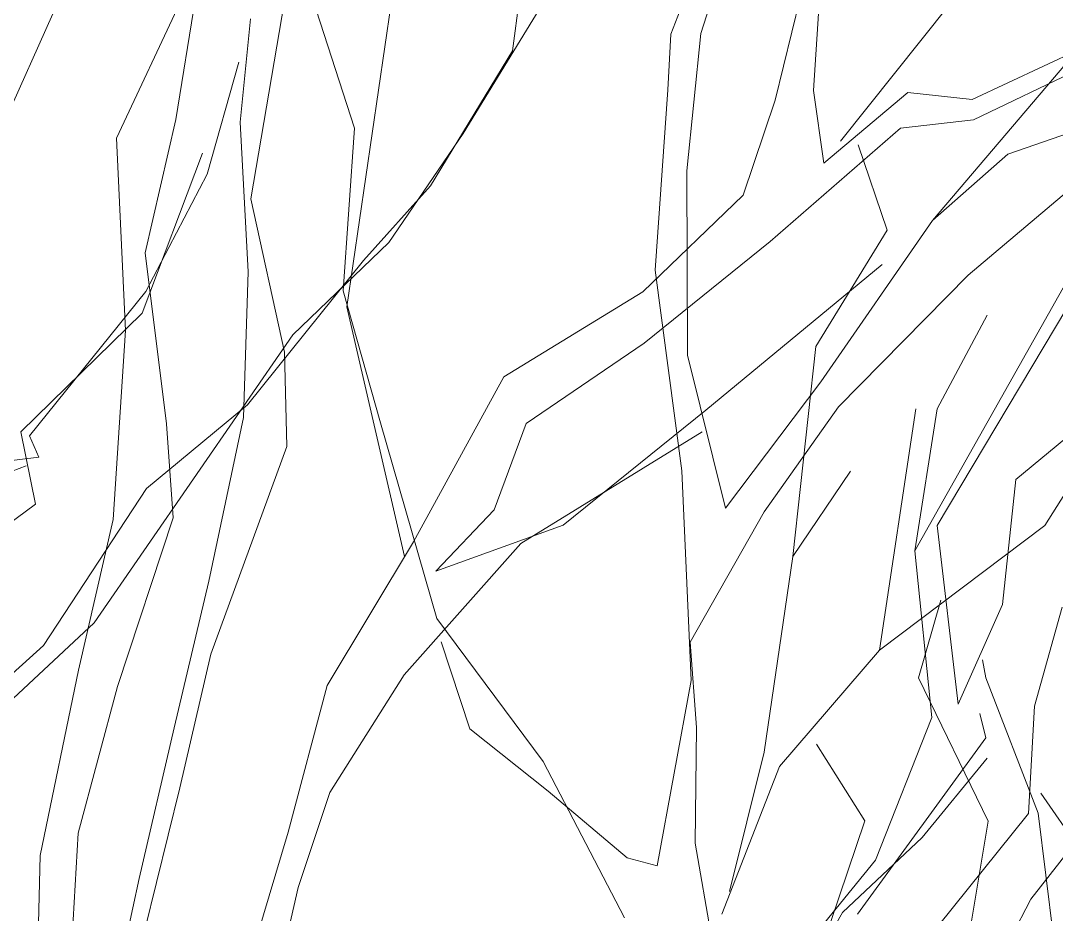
# Model space of a CAD drawing. Header units: millimetres. Extents: x -13512 to 8923, y -6533 to 5096.
# Drawn here: x -696.2 to -522.6, y -5578.5 to -5428.7 of the extents above; entities that cross this region are included whole.
import ezdxf

# ---------------------------------------------------------------- set-up
doc = ezdxf.new("R2010")
doc.units = ezdxf.units.MM
for name, color, linetype, lineweight in [('A-ELEWACJA CIENKA', 11, 'Continuous', 13), ('B-materiały', 9, 'Continuous', 0), ('Layer1', 7, 'Continuous', 0)]:
    doc.layers.add(name, color=color, linetype=linetype, lineweight=lineweight)

# ---------------------------------------------------------------- blocks, each defined once
blk = doc.blocks.new('A$C2EBD462E')
at = {"layer": 'B-materiały'}
for p, q in [((-136.51, 909.16), (-140.27, 896.15)), ((-128.99, 896.15), (-129.54, 899.18)), ((-140.27, 896.15), (-128.55, 872.17)), ((-120.2, 873.5), (-128.99, 896.15)), ((-128.99, 886.11), (-129.99, 890.18)), ((-150.5, 856.54), (-128.99, 886.11)), ((-149.22, 872.21), (-157.32, 885.03)), ((-112.19, 865.88), (-119.73, 876.86)), ((-117.41, 851.22), (-120.2, 873.5)), ((-154.94, 855.31), (-149.22, 872.21)), ((-128.55, 872.17), (-132.44, 849.17))]:
    blk.add_line(p, q, dxfattribs=at)

msp = doc.modelspace()

# ---------------------------------------------------------------- linework, layer by layer
at = {"layer": 'Layer1'}
for p, q in [((-587.22, -5430.98), (-577.1, -5404.88)), ((-587.22, -5430.98), (-577.1, -5404.88)), ((-587.22, -5430.98), (-577.1, -5404.88)), ((-587.22, -5430.98), (-577.1, -5404.88)), ((-587.22, -5430.98), (-577.1, -5404.88)), ((-587.22, -5430.98), (-577.1, -5404.88)), ((-587.22, -5430.98), (-577.1, -5404.88)), ((-587.22, -5430.98), (-577.1, -5404.88)), ((-573.83, -5404.92), (-582.19, -5430.86)), ((-573.83, -5404.92), (-582.19, -5430.86)), ((-573.83, -5404.92), (-582.19, -5430.86)), ((-573.83, -5404.92), (-582.19, -5430.86)), ((-573.83, -5404.92), (-582.19, -5430.86)), ((-573.83, -5404.92), (-582.19, -5430.86)), ((-573.83, -5404.92), (-582.19, -5430.86)), ((-573.83, -5404.92), (-582.19, -5430.86)), ((-543.36, -5462.19), (-499.07, -5410.14)), ((-543.36, -5462.19), (-499.07, -5410.14)), ((-543.36, -5462.19), (-499.07, -5410.14)), ((-543.36, -5462.19), (-499.07, -5410.14)), ((-543.36, -5462.19), (-499.07, -5410.14)), ((-543.36, -5462.19), (-499.07, -5410.14)), ((-543.36, -5462.19), (-499.07, -5410.14)), ((-543.36, -5462.19), (-499.07, -5410.14)), ((-569.71, -5442.03), (-563.2, -5415.31)), ((-569.71, -5442.03), (-563.2, -5415.31)), ((-569.71, -5442.03), (-563.2, -5415.31)), ((-569.71, -5442.03), (-563.2, -5415.31)), ((-569.71, -5442.03), (-563.2, -5415.31)), ((-569.71, -5442.03), (-563.2, -5415.31)), ((-569.71, -5442.03), (-563.2, -5415.31)), ((-569.71, -5442.03), (-563.2, -5415.31)), ((-640.21, -5446.73), (-649.88, -5416.76)), ((-640.21, -5446.73), (-649.88, -5416.76)), ((-640.21, -5446.73), (-649.88, -5416.76)), ((-640.21, -5446.73), (-649.88, -5416.76)), ((-640.21, -5446.73), (-649.88, -5416.76)), ((-640.21, -5446.73), (-649.88, -5416.76)), ((-640.21, -5446.73), (-649.88, -5416.76)), ((-640.21, -5446.73), (-649.88, -5416.76)), ((-613.71, -5433.8), (-611.9, -5420.11)), ((-613.71, -5433.8), (-611.9, -5420.11)), ((-613.71, -5433.8), (-611.9, -5420.11)), ((-613.71, -5433.8), (-611.9, -5420.11)), ((-613.71, -5433.8), (-611.9, -5420.11)), ((-613.71, -5433.8), (-611.9, -5420.11)), ((-613.71, -5433.8), (-611.9, -5420.11)), ((-613.71, -5433.8), (-611.9, -5420.11)), ((-687.97, -5421.3), (-702.93, -5454.7)), ((-687.97, -5421.3), (-702.93, -5454.7)), ((-687.97, -5421.3), (-702.93, -5454.7)), ((-687.97, -5421.3), (-702.93, -5454.7)), ((-687.97, -5421.3), (-702.93, -5454.7)), ((-687.97, -5421.3), (-702.93, -5454.7)), ((-687.97, -5421.3), (-702.93, -5454.7)), ((-687.97, -5421.3), (-702.93, -5454.7)), ((-680.11, -5448.39), (-667.16, -5420.78)), ((-680.11, -5448.39), (-667.16, -5420.78)), ((-680.11, -5448.39), (-667.16, -5420.78)), ((-680.11, -5448.39), (-667.16, -5420.78)), ((-680.11, -5448.39), (-667.16, -5420.78)), ((-680.11, -5448.39), (-667.16, -5420.78)), ((-680.11, -5448.39), (-667.16, -5420.78)), ((-680.11, -5448.39), (-667.16, -5420.78)), ((-666.41, -5422.2), (-670.14, -5445.27)), ((-666.41, -5422.2), (-670.14, -5445.27)), ((-666.41, -5422.2), (-670.14, -5445.27)), ((-666.41, -5422.2), (-670.14, -5445.27)), ((-666.41, -5422.2), (-670.14, -5445.27)), ((-666.41, -5422.2), (-670.14, -5445.27)), ((-666.41, -5422.2), (-670.14, -5445.27)), ((-666.41, -5422.2), (-670.14, -5445.27)), ((-490.69, -5423.39), (-536.45, -5445.34)), ((-490.69, -5423.39), (-536.45, -5445.34)), ((-490.69, -5423.39), (-536.45, -5445.34)), ((-490.69, -5423.39), (-536.45, -5445.34)), ((-490.69, -5423.39), (-536.45, -5445.34)), ((-490.69, -5423.39), (-536.45, -5445.34)), ((-490.69, -5423.39), (-536.45, -5445.34)), ((-490.69, -5423.39), (-536.45, -5445.34)), ((-608.18, -5425.05), (-621.98, -5447.65)), ((-608.18, -5425.05), (-621.98, -5447.65)), ((-608.18, -5425.05), (-621.98, -5447.65)), ((-608.18, -5425.05), (-621.98, -5447.65)), ((-608.18, -5425.05), (-621.98, -5447.65)), ((-608.18, -5425.05), (-621.98, -5447.65)), ((-608.18, -5425.05), (-621.98, -5447.65)), ((-608.18, -5425.05), (-621.98, -5447.65)), ((-562.25, -5424.61), (-563.29, -5440.44)), ((-562.25, -5424.61), (-563.29, -5440.44)), ((-562.25, -5424.61), (-563.29, -5440.44)), ((-562.25, -5424.61), (-563.29, -5440.44)), ((-562.25, -5424.61), (-563.29, -5440.44)), ((-562.25, -5424.61), (-563.29, -5440.44)), ((-562.25, -5424.61), (-563.29, -5440.44)), ((-562.25, -5424.61), (-563.29, -5440.44)), ((-651.97, -5425.43), (-657.6, -5458.59)), ((-651.97, -5425.43), (-657.6, -5458.59)), ((-651.97, -5425.43), (-657.6, -5458.59)), ((-651.97, -5425.43), (-657.6, -5458.59)), ((-651.97, -5425.43), (-657.6, -5458.59)), ((-651.97, -5425.43), (-657.6, -5458.59)), ((-651.97, -5425.43), (-657.6, -5458.59)), ((-651.97, -5425.43), (-657.6, -5458.59)), ((-641.5, -5476.7), (-634.09, -5425.83)), ((-641.5, -5476.7), (-634.09, -5425.83)), ((-641.5, -5476.7), (-634.09, -5425.83)), ((-641.5, -5476.7), (-634.09, -5425.83)), ((-641.5, -5476.7), (-634.09, -5425.83)), ((-641.5, -5476.7), (-634.09, -5425.83)), ((-641.5, -5476.7), (-634.09, -5425.83)), ((-641.5, -5476.7), (-634.09, -5425.83)), ((-558.77, -5448.94), (-540.67, -5426.23)), ((-558.77, -5448.94), (-540.67, -5426.23)), ((-558.77, -5448.94), (-540.67, -5426.23)), ((-558.77, -5448.94), (-540.67, -5426.23)), ((-558.77, -5448.94), (-540.67, -5426.23)), ((-558.77, -5448.94), (-540.67, -5426.23)), ((-558.77, -5448.94), (-540.67, -5426.23)), ((-558.77, -5448.94), (-540.67, -5426.23)), ((-659.36, -5445.71), (-657.64, -5428.44)), ((-659.36, -5445.71), (-657.64, -5428.44)), ((-659.36, -5445.71), (-657.64, -5428.44)), ((-659.36, -5445.71), (-657.64, -5428.44)), ((-659.36, -5445.71), (-657.64, -5428.44)), ((-659.36, -5445.71), (-657.64, -5428.44)), ((-659.36, -5445.71), (-657.64, -5428.44)), ((-659.36, -5445.71), (-657.64, -5428.44)), ((-536.69, -5441.92), (-509.01, -5429.02)), ((-536.69, -5441.92), (-509.01, -5429.02)), ((-536.69, -5441.92), (-509.01, -5429.02)), ((-536.69, -5441.92), (-509.01, -5429.02)), ((-536.69, -5441.92), (-509.01, -5429.02)), ((-536.69, -5441.92), (-509.01, -5429.02)), ((-536.69, -5441.92), (-509.01, -5429.02)), ((-536.69, -5441.92), (-509.01, -5429.02)), ((-587.7, -5440.33), (-587.22, -5430.98)), ((-587.7, -5440.33), (-587.22, -5430.98)), ((-587.7, -5440.33), (-587.22, -5430.98)), ((-587.7, -5440.33), (-587.22, -5430.98)), ((-587.7, -5440.33), (-587.22, -5430.98)), ((-587.7, -5440.33), (-587.22, -5430.98)), ((-587.7, -5440.33), (-587.22, -5430.98)), ((-587.7, -5440.33), (-587.22, -5430.98)), ((-582.19, -5430.86), (-584.49, -5453.89)), ((-582.19, -5430.86), (-584.49, -5453.89)), ((-582.19, -5430.86), (-584.49, -5453.89)), ((-582.19, -5430.86), (-584.49, -5453.89)), ((-582.19, -5430.86), (-584.49, -5453.89)), ((-582.19, -5430.86), (-584.49, -5453.89)), ((-582.19, -5430.86), (-584.49, -5453.89)), ((-582.19, -5430.86), (-584.49, -5453.89)), ((-627.5, -5456.4), (-613.71, -5433.8)), ((-627.5, -5456.4), (-613.71, -5433.8)), ((-627.5, -5456.4), (-613.71, -5433.8)), ((-627.5, -5456.4), (-613.71, -5433.8)), ((-627.5, -5456.4), (-613.71, -5433.8)), ((-627.5, -5456.4), (-613.71, -5433.8)), ((-627.5, -5456.4), (-613.71, -5433.8)), ((-627.5, -5456.4), (-613.71, -5433.8)), ((-664.88, -5454.47), (-659.61, -5435.67)), ((-664.88, -5454.47), (-659.61, -5435.67)), ((-664.88, -5454.47), (-659.61, -5435.67)), ((-664.88, -5454.47), (-659.61, -5435.67)), ((-664.88, -5454.47), (-659.61, -5435.67)), ((-664.88, -5454.47), (-659.61, -5435.67)), ((-664.88, -5454.47), (-659.61, -5435.67)), ((-664.88, -5454.47), (-659.61, -5435.67)), ((-589.81, -5470.53), (-587.7, -5440.33)), ((-589.81, -5470.53), (-587.7, -5440.33)), ((-589.81, -5470.53), (-587.7, -5440.33)), ((-589.81, -5470.53), (-587.7, -5440.33)), ((-589.81, -5470.53), (-587.7, -5440.33)), ((-589.81, -5470.53), (-587.7, -5440.33)), ((-589.81, -5470.53), (-587.7, -5440.33)), ((-589.81, -5470.53), (-587.7, -5440.33)), ((-563.29, -5440.44), (-561.55, -5452.6)), ((-563.29, -5440.44), (-561.55, -5452.6)), ((-563.29, -5440.44), (-561.55, -5452.6)), ((-563.29, -5440.44), (-561.55, -5452.6)), ((-563.29, -5440.44), (-561.55, -5452.6)), ((-563.29, -5440.44), (-561.55, -5452.6)), ((-563.29, -5440.44), (-561.55, -5452.6)), ((-563.29, -5440.44), (-561.55, -5452.6)), ((-561.55, -5452.6), (-547.48, -5440.76)), ((-561.55, -5452.6), (-547.48, -5440.76)), ((-561.55, -5452.6), (-547.48, -5440.76)), ((-561.55, -5452.6), (-547.48, -5440.76)), ((-561.55, -5452.6), (-547.48, -5440.76)), ((-561.55, -5452.6), (-547.48, -5440.76)), ((-561.55, -5452.6), (-547.48, -5440.76)), ((-561.55, -5452.6), (-547.48, -5440.76)), ((-547.48, -5440.76), (-536.69, -5441.92)), ((-547.48, -5440.76), (-536.69, -5441.92)), ((-547.48, -5440.76), (-536.69, -5441.92)), ((-547.48, -5440.76), (-536.69, -5441.92)), ((-547.48, -5440.76), (-536.69, -5441.92)), ((-547.48, -5440.76), (-536.69, -5441.92)), ((-547.48, -5440.76), (-536.69, -5441.92)), ((-547.48, -5440.76), (-536.69, -5441.92)), ((-575.05, -5457.96), (-569.71, -5442.03)), ((-575.05, -5457.96), (-569.71, -5442.03)), ((-575.05, -5457.96), (-569.71, -5442.03)), ((-575.05, -5457.96), (-569.71, -5442.03)), ((-575.05, -5457.96), (-569.71, -5442.03)), ((-575.05, -5457.96), (-569.71, -5442.03)), ((-575.05, -5457.96), (-569.71, -5442.03)), ((-575.05, -5457.96), (-569.71, -5442.03)), ((-542.57, -5513.29), (-500.76, -5443.18)), ((-542.57, -5513.29), (-500.76, -5443.18)), ((-542.57, -5513.29), (-500.76, -5443.18)), ((-542.57, -5513.29), (-500.76, -5443.18)), ((-542.57, -5513.29), (-500.76, -5443.18)), ((-542.57, -5513.29), (-500.76, -5443.18)), ((-542.57, -5513.29), (-500.76, -5443.18)), ((-542.57, -5513.29), (-500.76, -5443.18)), ((-530.71, -5451.11), (-510.78, -5444.15)), ((-530.71, -5451.11), (-510.78, -5444.15)), ((-530.71, -5451.11), (-510.78, -5444.15)), ((-530.71, -5451.11), (-510.78, -5444.15)), ((-530.71, -5451.11), (-510.78, -5444.15)), ((-530.71, -5451.11), (-510.78, -5444.15)), ((-530.71, -5451.11), (-510.78, -5444.15)), ((-530.71, -5451.11), (-510.78, -5444.15)), ((-670.14, -5445.27), (-675.32, -5467.65)), ((-670.14, -5445.27), (-675.32, -5467.65)), ((-670.14, -5445.27), (-675.32, -5467.65)), ((-670.14, -5445.27), (-675.32, -5467.65)), ((-670.14, -5445.27), (-675.32, -5467.65)), ((-670.14, -5445.27), (-675.32, -5467.65)), ((-670.14, -5445.27), (-675.32, -5467.65)), ((-670.14, -5445.27), (-675.32, -5467.65)), ((-658.01, -5470.81), (-659.36, -5445.71)), ((-658.01, -5470.81), (-659.36, -5445.71)), ((-658.01, -5470.81), (-659.36, -5445.71)), ((-658.01, -5470.81), (-659.36, -5445.71)), ((-658.01, -5470.81), (-659.36, -5445.71)), ((-658.01, -5470.81), (-659.36, -5445.71)), ((-658.01, -5470.81), (-659.36, -5445.71)), ((-658.01, -5470.81), (-659.36, -5445.71)), ((-536.45, -5445.34), (-548.69, -5446.73)), ((-536.45, -5445.34), (-548.69, -5446.73)), ((-536.45, -5445.34), (-548.69, -5446.73)), ((-536.45, -5445.34), (-548.69, -5446.73)), ((-536.45, -5445.34), (-548.69, -5446.73)), ((-536.45, -5445.34), (-548.69, -5446.73)), ((-536.45, -5445.34), (-548.69, -5446.73)), ((-536.45, -5445.34), (-548.69, -5446.73)), ((-642.14, -5474), (-640.21, -5446.73)), ((-642.14, -5474), (-640.21, -5446.73)), ((-642.14, -5474), (-640.21, -5446.73)), ((-642.14, -5474), (-640.21, -5446.73)), ((-642.14, -5474), (-640.21, -5446.73)), ((-642.14, -5474), (-640.21, -5446.73)), ((-642.14, -5474), (-640.21, -5446.73)), ((-642.14, -5474), (-640.21, -5446.73)), ((-621.98, -5447.65), (-634.44, -5465.91)), ((-621.98, -5447.65), (-634.44, -5465.91)), ((-621.98, -5447.65), (-634.44, -5465.91)), ((-621.98, -5447.65), (-634.44, -5465.91)), ((-621.98, -5447.65), (-634.44, -5465.91)), ((-621.98, -5447.65), (-634.44, -5465.91)), ((-621.98, -5447.65), (-634.44, -5465.91)), ((-621.98, -5447.65), (-634.44, -5465.91)), ((-548.69, -5446.73), (-570.55, -5465.74)), ((-548.69, -5446.73), (-570.55, -5465.74)), ((-548.69, -5446.73), (-570.55, -5465.74)), ((-548.69, -5446.73), (-570.55, -5465.74)), ((-548.69, -5446.73), (-570.55, -5465.74)), ((-548.69, -5446.73), (-570.55, -5465.74)), ((-548.69, -5446.73), (-570.55, -5465.74)), ((-548.69, -5446.73), (-570.55, -5465.74)), ((-678.58, -5480.66), (-680.11, -5448.39)), ((-678.58, -5480.66), (-680.11, -5448.39)), ((-678.58, -5480.66), (-680.11, -5448.39)), ((-678.58, -5480.66), (-680.11, -5448.39)), ((-678.58, -5480.66), (-680.11, -5448.39)), ((-678.58, -5480.66), (-680.11, -5448.39)), ((-678.58, -5480.66), (-680.11, -5448.39)), ((-678.58, -5480.66), (-680.11, -5448.39)), ((-550.95, -5463.81), (-555.78, -5449.52)), ((-550.95, -5463.81), (-555.78, -5449.52)), ((-550.95, -5463.81), (-555.78, -5449.52)), ((-550.95, -5463.81), (-555.78, -5449.52)), ((-550.95, -5463.81), (-555.78, -5449.52)), ((-550.95, -5463.81), (-555.78, -5449.52)), ((-550.95, -5463.81), (-555.78, -5449.52)), ((-550.95, -5463.81), (-555.78, -5449.52)), ((-675.79, -5477.71), (-665.69, -5450.9)), ((-675.79, -5477.71), (-665.69, -5450.9)), ((-675.79, -5477.71), (-665.69, -5450.9)), ((-675.79, -5477.71), (-665.69, -5450.9)), ((-675.79, -5477.71), (-665.69, -5450.9)), ((-675.79, -5477.71), (-665.69, -5450.9)), ((-675.79, -5477.71), (-665.69, -5450.9)), ((-675.79, -5477.71), (-665.69, -5450.9)), ((-543.36, -5462.19), (-530.71, -5451.11)), ((-543.36, -5462.19), (-530.71, -5451.11)), ((-543.36, -5462.19), (-530.71, -5451.11)), ((-543.36, -5462.19), (-530.71, -5451.11)), ((-543.36, -5462.19), (-530.71, -5451.11)), ((-543.36, -5462.19), (-530.71, -5451.11)), ((-543.36, -5462.19), (-530.71, -5451.11)), ((-543.36, -5462.19), (-530.71, -5451.11)), ((-675.16, -5474.11), (-664.88, -5454.47)), ((-675.16, -5474.11), (-664.88, -5454.47)), ((-675.16, -5474.11), (-664.88, -5454.47)), ((-675.16, -5474.11), (-664.88, -5454.47)), ((-675.16, -5474.11), (-664.88, -5454.47)), ((-675.16, -5474.11), (-664.88, -5454.47)), ((-675.16, -5474.11), (-664.88, -5454.47)), ((-675.16, -5474.11), (-664.88, -5454.47)), ((-584.49, -5453.89), (-584.43, -5484.76)), ((-584.49, -5453.89), (-584.43, -5484.76)), ((-584.49, -5453.89), (-584.43, -5484.76)), ((-584.49, -5453.89), (-584.43, -5484.76)), ((-584.49, -5453.89), (-584.43, -5484.76)), ((-584.49, -5453.89), (-584.43, -5484.76)), ((-584.49, -5453.89), (-584.43, -5484.76)), ((-584.49, -5453.89), (-584.43, -5484.76)), ((-638.68, -5468.89), (-627.5, -5456.4)), ((-638.68, -5468.89), (-627.5, -5456.4)), ((-638.68, -5468.89), (-627.5, -5456.4)), ((-638.68, -5468.89), (-627.5, -5456.4)), ((-638.68, -5468.89), (-627.5, -5456.4)), ((-638.68, -5468.89), (-627.5, -5456.4)), ((-638.68, -5468.89), (-627.5, -5456.4)), ((-638.68, -5468.89), (-627.5, -5456.4)), ((-519.81, -5456.58), (-537.38, -5471.38)), ((-519.81, -5456.58), (-537.38, -5471.38)), ((-519.81, -5456.58), (-537.38, -5471.38)), ((-519.81, -5456.58), (-537.38, -5471.38)), ((-519.81, -5456.58), (-537.38, -5471.38)), ((-519.81, -5456.58), (-537.38, -5471.38)), ((-519.81, -5456.58), (-537.38, -5471.38)), ((-519.81, -5456.58), (-537.38, -5471.38)), ((-591.88, -5474.18), (-575.05, -5457.96)), ((-591.88, -5474.18), (-575.05, -5457.96)), ((-591.88, -5474.18), (-575.05, -5457.96)), ((-591.88, -5474.18), (-575.05, -5457.96)), ((-591.88, -5474.18), (-575.05, -5457.96)), ((-591.88, -5474.18), (-575.05, -5457.96)), ((-591.88, -5474.18), (-575.05, -5457.96)), ((-591.88, -5474.18), (-575.05, -5457.96)), ((-657.6, -5458.59), (-651.93, -5484.3)), ((-657.6, -5458.59), (-651.93, -5484.3)), ((-657.6, -5458.59), (-651.93, -5484.3)), ((-657.6, -5458.59), (-651.93, -5484.3)), ((-657.6, -5458.59), (-651.93, -5484.3)), ((-657.6, -5458.59), (-651.93, -5484.3)), ((-657.6, -5458.59), (-651.93, -5484.3)), ((-657.6, -5458.59), (-651.93, -5484.3)), ((-562.06, -5489.22), (-543.36, -5462.19)), ((-562.06, -5489.22), (-543.36, -5462.19)), ((-562.06, -5489.22), (-543.36, -5462.19)), ((-562.06, -5489.22), (-543.36, -5462.19)), ((-562.06, -5489.22), (-543.36, -5462.19)), ((-562.06, -5489.22), (-543.36, -5462.19)), ((-562.06, -5489.22), (-543.36, -5462.19)), ((-562.06, -5489.22), (-543.36, -5462.19)), ((-562.87, -5483.33), (-550.95, -5463.81)), ((-562.87, -5483.33), (-550.95, -5463.81)), ((-562.87, -5483.33), (-550.95, -5463.81)), ((-562.87, -5483.33), (-550.95, -5463.81)), ((-562.87, -5483.33), (-550.95, -5463.81)), ((-562.87, -5483.33), (-550.95, -5463.81)), ((-562.87, -5483.33), (-550.95, -5463.81)), ((-562.87, -5483.33), (-550.95, -5463.81)), ((-634.44, -5465.91), (-650.57, -5481.39)), ((-634.44, -5465.91), (-650.57, -5481.39)), ((-634.44, -5465.91), (-650.57, -5481.39)), ((-634.44, -5465.91), (-650.57, -5481.39)), ((-634.44, -5465.91), (-650.57, -5481.39)), ((-634.44, -5465.91), (-650.57, -5481.39)), ((-634.44, -5465.91), (-650.57, -5481.39)), ((-634.44, -5465.91), (-650.57, -5481.39)), ((-570.55, -5465.74), (-591.66, -5482.79)), ((-570.55, -5465.74), (-591.66, -5482.79)), ((-570.55, -5465.74), (-591.66, -5482.79)), ((-570.55, -5465.74), (-591.66, -5482.79)), ((-570.55, -5465.74), (-591.66, -5482.79)), ((-570.55, -5465.74), (-591.66, -5482.79)), ((-570.55, -5465.74), (-591.66, -5482.79)), ((-570.55, -5465.74), (-591.66, -5482.79)), ((-675.32, -5467.65), (-671.73, -5496.28)), ((-675.32, -5467.65), (-671.73, -5496.28)), ((-675.32, -5467.65), (-671.73, -5496.28)), ((-675.32, -5467.65), (-671.73, -5496.28)), ((-675.32, -5467.65), (-671.73, -5496.28)), ((-675.32, -5467.65), (-671.73, -5496.28)), ((-675.32, -5467.65), (-671.73, -5496.28)), ((-675.32, -5467.65), (-671.73, -5496.28)), ((-658.17, -5493.07), (-638.68, -5468.89)), ((-658.17, -5493.07), (-638.68, -5468.89)), ((-658.17, -5493.07), (-638.68, -5468.89)), ((-658.17, -5493.07), (-638.68, -5468.89)), ((-658.17, -5493.07), (-638.68, -5468.89)), ((-658.17, -5493.07), (-638.68, -5468.89)), ((-658.17, -5493.07), (-638.68, -5468.89)), ((-658.17, -5493.07), (-638.68, -5468.89)), ((-581.33, -5494.01), (-551.79, -5469.58)), ((-581.33, -5494.01), (-551.79, -5469.58)), ((-581.33, -5494.01), (-551.79, -5469.58)), ((-581.33, -5494.01), (-551.79, -5469.58)), ((-581.33, -5494.01), (-551.79, -5469.58)), ((-581.33, -5494.01), (-551.79, -5469.58)), ((-581.33, -5494.01), (-551.79, -5469.58)), ((-581.33, -5494.01), (-551.79, -5469.58)), ((-546.28, -5517.55), (-519.69, -5470.43)), ((-546.28, -5517.55), (-519.69, -5470.43)), ((-546.28, -5517.55), (-519.69, -5470.43)), ((-546.28, -5517.55), (-519.69, -5470.43)), ((-546.28, -5517.55), (-519.69, -5470.43)), ((-546.28, -5517.55), (-519.69, -5470.43)), ((-546.28, -5517.55), (-519.69, -5470.43)), ((-546.28, -5517.55), (-519.69, -5470.43)), ((-658.84, -5495.24), (-658.01, -5470.81)), ((-658.84, -5495.24), (-658.01, -5470.81)), ((-658.84, -5495.24), (-658.01, -5470.81)), ((-658.84, -5495.24), (-658.01, -5470.81)), ((-658.84, -5495.24), (-658.01, -5470.81)), ((-658.84, -5495.24), (-658.01, -5470.81)), ((-658.84, -5495.24), (-658.01, -5470.81)), ((-658.84, -5495.24), (-658.01, -5470.81)), ((-585.38, -5504.17), (-589.81, -5470.53)), ((-585.38, -5504.17), (-589.81, -5470.53)), ((-585.38, -5504.17), (-589.81, -5470.53)), ((-585.38, -5504.17), (-589.81, -5470.53)), ((-585.38, -5504.17), (-589.81, -5470.53)), ((-585.38, -5504.17), (-589.81, -5470.53)), ((-585.38, -5504.17), (-589.81, -5470.53)), ((-585.38, -5504.17), (-589.81, -5470.53)), ((-537.38, -5471.38), (-559.09, -5493.46)), ((-537.38, -5471.38), (-559.09, -5493.46)), ((-537.38, -5471.38), (-559.09, -5493.46)), ((-537.38, -5471.38), (-559.09, -5493.46)), ((-537.38, -5471.38), (-559.09, -5493.46)), ((-537.38, -5471.38), (-559.09, -5493.46)), ((-537.38, -5471.38), (-559.09, -5493.46)), ((-537.38, -5471.38), (-559.09, -5493.46)), ((-694.66, -5498.29), (-675.16, -5474.11)), ((-694.66, -5498.29), (-675.16, -5474.11)), ((-694.66, -5498.29), (-675.16, -5474.11)), ((-694.66, -5498.29), (-675.16, -5474.11)), ((-694.66, -5498.29), (-675.16, -5474.11)), ((-694.66, -5498.29), (-675.16, -5474.11)), ((-694.66, -5498.29), (-675.16, -5474.11)), ((-694.66, -5498.29), (-675.16, -5474.11)), ((-635.84, -5496.1), (-642.14, -5474)), ((-635.84, -5496.1), (-642.14, -5474)), ((-635.84, -5496.1), (-642.14, -5474)), ((-635.84, -5496.1), (-642.14, -5474)), ((-635.84, -5496.1), (-642.14, -5474)), ((-635.84, -5496.1), (-642.14, -5474)), ((-635.84, -5496.1), (-642.14, -5474)), ((-635.84, -5496.1), (-642.14, -5474)), ((-615.21, -5488.4), (-591.88, -5474.18)), ((-615.21, -5488.4), (-591.88, -5474.18)), ((-615.21, -5488.4), (-591.88, -5474.18)), ((-615.21, -5488.4), (-591.88, -5474.18)), ((-615.21, -5488.4), (-591.88, -5474.18)), ((-615.21, -5488.4), (-591.88, -5474.18)), ((-615.21, -5488.4), (-591.88, -5474.18)), ((-615.21, -5488.4), (-591.88, -5474.18)), ((-631.84, -5518.52), (-641.5, -5476.7)), ((-631.84, -5518.52), (-641.5, -5476.7)), ((-631.84, -5518.52), (-641.5, -5476.7)), ((-631.84, -5518.52), (-641.5, -5476.7)), ((-631.84, -5518.52), (-641.5, -5476.7)), ((-631.84, -5518.52), (-641.5, -5476.7)), ((-631.84, -5518.52), (-641.5, -5476.7)), ((-631.84, -5518.52), (-641.5, -5476.7)), ((-696.11, -5497.61), (-675.79, -5477.71)), ((-696.11, -5497.61), (-675.79, -5477.71)), ((-696.11, -5497.61), (-675.79, -5477.71)), ((-696.11, -5497.61), (-675.79, -5477.71)), ((-696.11, -5497.61), (-675.79, -5477.71)), ((-696.11, -5497.61), (-675.79, -5477.71)), ((-696.11, -5497.61), (-675.79, -5477.71)), ((-696.11, -5497.61), (-675.79, -5477.71)), ((-542.57, -5493.78), (-534.19, -5478.1)), ((-542.57, -5493.78), (-534.19, -5478.1)), ((-542.57, -5493.78), (-534.19, -5478.1)), ((-542.57, -5493.78), (-534.19, -5478.1)), ((-542.57, -5493.78), (-534.19, -5478.1)), ((-542.57, -5493.78), (-534.19, -5478.1)), ((-542.57, -5493.78), (-534.19, -5478.1)), ((-542.57, -5493.78), (-534.19, -5478.1)), ((-680.66, -5512.3), (-678.58, -5480.66)), ((-680.66, -5512.3), (-678.58, -5480.66)), ((-680.66, -5512.3), (-678.58, -5480.66)), ((-680.66, -5512.3), (-678.58, -5480.66)), ((-680.66, -5512.3), (-678.58, -5480.66)), ((-680.66, -5512.3), (-678.58, -5480.66)), ((-680.66, -5512.3), (-678.58, -5480.66)), ((-680.66, -5512.3), (-678.58, -5480.66)), ((-650.57, -5481.39), (-683.82, -5529.61)), ((-650.57, -5481.39), (-683.82, -5529.61)), ((-650.57, -5481.39), (-683.82, -5529.61)), ((-650.57, -5481.39), (-683.82, -5529.61)), ((-650.57, -5481.39), (-683.82, -5529.61)), ((-650.57, -5481.39), (-683.82, -5529.61)), ((-650.57, -5481.39), (-683.82, -5529.61)), ((-650.57, -5481.39), (-683.82, -5529.61)), ((-651.93, -5484.3), (-651.53, -5500.08)), ((-651.93, -5484.3), (-651.53, -5500.08)), ((-651.93, -5484.3), (-651.53, -5500.08)), ((-651.93, -5484.3), (-651.53, -5500.08)), ((-651.93, -5484.3), (-651.53, -5500.08)), ((-651.93, -5484.3), (-651.53, -5500.08)), ((-651.93, -5484.3), (-651.53, -5500.08)), ((-651.93, -5484.3), (-651.53, -5500.08)), ((-591.66, -5482.79), (-611.43, -5496.2)), ((-591.66, -5482.79), (-611.43, -5496.2)), ((-591.66, -5482.79), (-611.43, -5496.2)), ((-591.66, -5482.79), (-611.43, -5496.2)), ((-591.66, -5482.79), (-611.43, -5496.2)), ((-591.66, -5482.79), (-611.43, -5496.2)), ((-591.66, -5482.79), (-611.43, -5496.2)), ((-591.66, -5482.79), (-611.43, -5496.2)), ((-566.74, -5518.52), (-562.87, -5483.33)), ((-566.74, -5518.52), (-562.87, -5483.33)), ((-566.74, -5518.52), (-562.87, -5483.33)), ((-566.74, -5518.52), (-562.87, -5483.33)), ((-566.74, -5518.52), (-562.87, -5483.33)), ((-566.74, -5518.52), (-562.87, -5483.33)), ((-566.74, -5518.52), (-562.87, -5483.33)), ((-566.74, -5518.52), (-562.87, -5483.33)), ((-584.43, -5484.76), (-578.05, -5510.44)), ((-584.43, -5484.76), (-578.05, -5510.44)), ((-584.43, -5484.76), (-578.05, -5510.44)), ((-584.43, -5484.76), (-578.05, -5510.44)), ((-584.43, -5484.76), (-578.05, -5510.44)), ((-584.43, -5484.76), (-578.05, -5510.44)), ((-584.43, -5484.76), (-578.05, -5510.44)), ((-584.43, -5484.76), (-578.05, -5510.44)), ((-524.52, -5513.29), (-506.48, -5484.72)), ((-524.52, -5513.29), (-506.48, -5484.72)), ((-524.52, -5513.29), (-506.48, -5484.72)), ((-524.52, -5513.29), (-506.48, -5484.72)), ((-524.52, -5513.29), (-506.48, -5484.72)), ((-524.52, -5513.29), (-506.48, -5484.72)), ((-524.52, -5513.29), (-506.48, -5484.72)), ((-524.52, -5513.29), (-506.48, -5484.72)), ((-630.31, -5516.06), (-615.21, -5488.4)), ((-630.31, -5516.06), (-615.21, -5488.4)), ((-630.31, -5516.06), (-615.21, -5488.4)), ((-630.31, -5516.06), (-615.21, -5488.4)), ((-630.31, -5516.06), (-615.21, -5488.4)), ((-630.31, -5516.06), (-615.21, -5488.4)), ((-630.31, -5516.06), (-615.21, -5488.4)), ((-630.31, -5516.06), (-615.21, -5488.4)), ((-578.05, -5510.44), (-562.06, -5489.22)), ((-578.05, -5510.44), (-562.06, -5489.22)), ((-578.05, -5510.44), (-562.06, -5489.22)), ((-578.05, -5510.44), (-562.06, -5489.22)), ((-578.05, -5510.44), (-562.06, -5489.22)), ((-578.05, -5510.44), (-562.06, -5489.22)), ((-578.05, -5510.44), (-562.06, -5489.22)), ((-578.05, -5510.44), (-562.06, -5489.22)), ((-675.05, -5507.13), (-658.17, -5493.07)), ((-675.05, -5507.13), (-658.17, -5493.07)), ((-675.05, -5507.13), (-658.17, -5493.07)), ((-675.05, -5507.13), (-658.17, -5493.07)), ((-675.05, -5507.13), (-658.17, -5493.07)), ((-675.05, -5507.13), (-658.17, -5493.07)), ((-675.05, -5507.13), (-658.17, -5493.07)), ((-675.05, -5507.13), (-658.17, -5493.07)), ((-605.26, -5513.28), (-581.33, -5494.01)), ((-605.26, -5513.28), (-581.33, -5494.01)), ((-605.26, -5513.28), (-581.33, -5494.01)), ((-605.26, -5513.28), (-581.33, -5494.01)), ((-605.26, -5513.28), (-581.33, -5494.01)), ((-605.26, -5513.28), (-581.33, -5494.01)), ((-605.26, -5513.28), (-581.33, -5494.01)), ((-605.26, -5513.28), (-581.33, -5494.01)), ((-559.09, -5493.46), (-571.57, -5511)), ((-559.09, -5493.46), (-571.57, -5511)), ((-559.09, -5493.46), (-571.57, -5511)), ((-559.09, -5493.46), (-571.57, -5511)), ((-559.09, -5493.46), (-571.57, -5511)), ((-559.09, -5493.46), (-571.57, -5511)), ((-559.09, -5493.46), (-571.57, -5511)), ((-559.09, -5493.46), (-571.57, -5511)), ((-552.24, -5534.2), (-546.12, -5493.78)), ((-552.24, -5534.2), (-546.12, -5493.78)), ((-552.24, -5534.2), (-546.12, -5493.78)), ((-552.24, -5534.2), (-546.12, -5493.78)), ((-552.24, -5534.2), (-546.12, -5493.78)), ((-552.24, -5534.2), (-546.12, -5493.78)), ((-552.24, -5534.2), (-546.12, -5493.78)), ((-552.24, -5534.2), (-546.12, -5493.78)), ((-546.28, -5517.55), (-542.57, -5493.78)), ((-546.28, -5517.55), (-542.57, -5493.78)), ((-546.28, -5517.55), (-542.57, -5493.78)), ((-546.28, -5517.55), (-542.57, -5493.78)), ((-546.28, -5517.55), (-542.57, -5493.78)), ((-546.28, -5517.55), (-542.57, -5493.78)), ((-546.28, -5517.55), (-542.57, -5493.78)), ((-546.28, -5517.55), (-542.57, -5493.78)), ((-671.73, -5496.28), (-670.62, -5512.04)), ((-671.73, -5496.28), (-670.62, -5512.04)), ((-671.73, -5496.28), (-670.62, -5512.04)), ((-671.73, -5496.28), (-670.62, -5512.04)), ((-671.73, -5496.28), (-670.62, -5512.04)), ((-671.73, -5496.28), (-670.62, -5512.04)), ((-671.73, -5496.28), (-670.62, -5512.04)), ((-671.73, -5496.28), (-670.62, -5512.04)), ((-664.61, -5522.66), (-658.84, -5495.24)), ((-664.61, -5522.66), (-658.84, -5495.24)), ((-664.61, -5522.66), (-658.84, -5495.24)), ((-664.61, -5522.66), (-658.84, -5495.24)), ((-664.61, -5522.66), (-658.84, -5495.24)), ((-664.61, -5522.66), (-658.84, -5495.24)), ((-664.61, -5522.66), (-658.84, -5495.24)), ((-664.61, -5522.66), (-658.84, -5495.24)), ((-626.4, -5528.89), (-635.84, -5496.1)), ((-626.4, -5528.89), (-635.84, -5496.1)), ((-626.4, -5528.89), (-635.84, -5496.1)), ((-626.4, -5528.89), (-635.84, -5496.1)), ((-626.4, -5528.89), (-635.84, -5496.1)), ((-626.4, -5528.89), (-635.84, -5496.1)), ((-626.4, -5528.89), (-635.84, -5496.1)), ((-626.4, -5528.89), (-635.84, -5496.1)), ((-611.43, -5496.2), (-616.81, -5510.7)), ((-611.43, -5496.2), (-616.81, -5510.7)), ((-611.43, -5496.2), (-616.81, -5510.7)), ((-611.43, -5496.2), (-616.81, -5510.7)), ((-611.43, -5496.2), (-616.81, -5510.7)), ((-611.43, -5496.2), (-616.81, -5510.7)), ((-611.43, -5496.2), (-616.81, -5510.7)), ((-611.43, -5496.2), (-616.81, -5510.7)), ((-693.65, -5509.75), (-696.11, -5497.61)), ((-693.65, -5509.75), (-696.11, -5497.61)), ((-693.65, -5509.75), (-696.11, -5497.61)), ((-693.65, -5509.75), (-696.11, -5497.61)), ((-693.65, -5509.75), (-696.11, -5497.61)), ((-693.65, -5509.75), (-696.11, -5497.61)), ((-693.65, -5509.75), (-696.11, -5497.61)), ((-693.65, -5509.75), (-696.11, -5497.61)), ((-581.96, -5497.62), (-612.36, -5516.33)), ((-581.96, -5497.62), (-612.36, -5516.33)), ((-581.96, -5497.62), (-612.36, -5516.33)), ((-581.96, -5497.62), (-612.36, -5516.33)), ((-581.96, -5497.62), (-612.36, -5516.33)), ((-581.96, -5497.62), (-612.36, -5516.33)), ((-581.96, -5497.62), (-612.36, -5516.33)), ((-581.96, -5497.62), (-612.36, -5516.33)), ((-519.69, -5497.61), (-529.36, -5505.63)), ((-519.69, -5497.61), (-529.36, -5505.63)), ((-519.69, -5497.61), (-529.36, -5505.63)), ((-519.69, -5497.61), (-529.36, -5505.63)), ((-519.69, -5497.61), (-529.36, -5505.63)), ((-519.69, -5497.61), (-529.36, -5505.63)), ((-519.69, -5497.61), (-529.36, -5505.63)), ((-519.69, -5497.61), (-529.36, -5505.63)), ((-693.13, -5501.84), (-694.66, -5498.29)), ((-693.13, -5501.84), (-694.66, -5498.29)), ((-693.13, -5501.84), (-694.66, -5498.29)), ((-693.13, -5501.84), (-694.66, -5498.29)), ((-693.13, -5501.84), (-694.66, -5498.29)), ((-693.13, -5501.84), (-694.66, -5498.29)), ((-693.13, -5501.84), (-694.66, -5498.29)), ((-693.13, -5501.84), (-694.66, -5498.29)), ((-651.53, -5500.08), (-664.3, -5534.86)), ((-651.53, -5500.08), (-664.3, -5534.86)), ((-651.53, -5500.08), (-664.3, -5534.86)), ((-651.53, -5500.08), (-664.3, -5534.86)), ((-651.53, -5500.08), (-664.3, -5534.86)), ((-651.53, -5500.08), (-664.3, -5534.86)), ((-651.53, -5500.08), (-664.3, -5534.86)), ((-651.53, -5500.08), (-664.3, -5534.86)), ((-695.25, -5503.33), (-720.14, -5512.57)), ((-695.25, -5503.33), (-720.14, -5512.57)), ((-695.25, -5503.33), (-720.14, -5512.57)), ((-695.25, -5503.33), (-720.14, -5512.57)), ((-695.25, -5503.33), (-720.14, -5512.57)), ((-695.25, -5503.33), (-720.14, -5512.57)), ((-695.25, -5503.33), (-720.14, -5512.57)), ((-695.25, -5503.33), (-720.14, -5512.57)), ((-713.88, -5504.51), (-693.13, -5501.84)), ((-713.88, -5504.51), (-693.13, -5501.84)), ((-713.88, -5504.51), (-693.13, -5501.84)), ((-713.88, -5504.51), (-693.13, -5501.84)), ((-713.88, -5504.51), (-693.13, -5501.84)), ((-713.88, -5504.51), (-693.13, -5501.84)), ((-713.88, -5504.51), (-693.13, -5501.84)), ((-713.88, -5504.51), (-693.13, -5501.84)), ((-583.78, -5539.31), (-585.38, -5504.17)), ((-583.78, -5539.31), (-585.38, -5504.17)), ((-583.78, -5539.31), (-585.38, -5504.17)), ((-583.78, -5539.31), (-585.38, -5504.17)), ((-583.78, -5539.31), (-585.38, -5504.17)), ((-583.78, -5539.31), (-585.38, -5504.17)), ((-583.78, -5539.31), (-585.38, -5504.17)), ((-583.78, -5539.31), (-585.38, -5504.17)), ((-566.74, -5518.52), (-557.07, -5504.23)), ((-566.74, -5518.52), (-557.07, -5504.23)), ((-566.74, -5518.52), (-557.07, -5504.23)), ((-566.74, -5518.52), (-557.07, -5504.23)), ((-566.74, -5518.52), (-557.07, -5504.23)), ((-566.74, -5518.52), (-557.07, -5504.23)), ((-566.74, -5518.52), (-557.07, -5504.23)), ((-566.74, -5518.52), (-557.07, -5504.23)), ((-529.36, -5505.63), (-531.61, -5526.54)), ((-529.36, -5505.63), (-531.61, -5526.54)), ((-529.36, -5505.63), (-531.61, -5526.54)), ((-529.36, -5505.63), (-531.61, -5526.54)), ((-529.36, -5505.63), (-531.61, -5526.54)), ((-529.36, -5505.63), (-531.61, -5526.54)), ((-529.36, -5505.63), (-531.61, -5526.54)), ((-529.36, -5505.63), (-531.61, -5526.54)), ((-692.34, -5533.41), (-675.05, -5507.13)), ((-692.34, -5533.41), (-675.05, -5507.13)), ((-692.34, -5533.41), (-675.05, -5507.13)), ((-692.34, -5533.41), (-675.05, -5507.13)), ((-692.34, -5533.41), (-675.05, -5507.13)), ((-692.34, -5533.41), (-675.05, -5507.13)), ((-692.34, -5533.41), (-675.05, -5507.13)), ((-692.34, -5533.41), (-675.05, -5507.13)), ((-707.75, -5520.15), (-693.65, -5509.75)), ((-707.75, -5520.15), (-693.65, -5509.75)), ((-707.75, -5520.15), (-693.65, -5509.75)), ((-707.75, -5520.15), (-693.65, -5509.75)), ((-707.75, -5520.15), (-693.65, -5509.75)), ((-707.75, -5520.15), (-693.65, -5509.75)), ((-707.75, -5520.15), (-693.65, -5509.75)), ((-707.75, -5520.15), (-693.65, -5509.75)), ((-670.62, -5512.04), (-679.96, -5540.28)), ((-670.62, -5512.04), (-679.96, -5540.28)), ((-670.62, -5512.04), (-679.96, -5540.28)), ((-670.62, -5512.04), (-679.96, -5540.28)), ((-670.62, -5512.04), (-679.96, -5540.28)), ((-670.62, -5512.04), (-679.96, -5540.28)), ((-670.62, -5512.04), (-679.96, -5540.28)), ((-670.62, -5512.04), (-679.96, -5540.28)), ((-616.81, -5510.7), (-626.6, -5520.99)), ((-616.81, -5510.7), (-626.6, -5520.99)), ((-616.81, -5510.7), (-626.6, -5520.99)), ((-616.81, -5510.7), (-626.6, -5520.99)), ((-616.81, -5510.7), (-626.6, -5520.99)), ((-616.81, -5510.7), (-626.6, -5520.99)), ((-616.81, -5510.7), (-626.6, -5520.99)), ((-616.81, -5510.7), (-626.6, -5520.99)), ((-571.57, -5511), (-583.95, -5532.85)), ((-571.57, -5511), (-583.95, -5532.85)), ((-571.57, -5511), (-583.95, -5532.85)), ((-571.57, -5511), (-583.95, -5532.85)), ((-571.57, -5511), (-583.95, -5532.85)), ((-571.57, -5511), (-583.95, -5532.85)), ((-571.57, -5511), (-583.95, -5532.85)), ((-571.57, -5511), (-583.95, -5532.85)), ((-686.49, -5537.57), (-680.66, -5512.3)), ((-686.49, -5537.57), (-680.66, -5512.3)), ((-686.49, -5537.57), (-680.66, -5512.3)), ((-686.49, -5537.57), (-680.66, -5512.3)), ((-686.49, -5537.57), (-680.66, -5512.3)), ((-686.49, -5537.57), (-680.66, -5512.3)), ((-686.49, -5537.57), (-680.66, -5512.3)), ((-686.49, -5537.57), (-680.66, -5512.3)), ((-626.6, -5520.99), (-605.26, -5513.28)), ((-626.6, -5520.99), (-605.26, -5513.28)), ((-626.6, -5520.99), (-605.26, -5513.28)), ((-626.6, -5520.99), (-605.26, -5513.28)), ((-626.6, -5520.99), (-605.26, -5513.28)), ((-626.6, -5520.99), (-605.26, -5513.28)), ((-626.6, -5520.99), (-605.26, -5513.28)), ((-626.6, -5520.99), (-605.26, -5513.28)), ((-552.24, -5534.2), (-524.52, -5513.29)), ((-552.24, -5534.2), (-524.52, -5513.29)), ((-552.24, -5534.2), (-524.52, -5513.29)), ((-552.24, -5534.2), (-524.52, -5513.29)), ((-552.24, -5534.2), (-524.52, -5513.29)), ((-552.24, -5534.2), (-524.52, -5513.29)), ((-552.24, -5534.2), (-524.52, -5513.29)), ((-552.24, -5534.2), (-524.52, -5513.29)), ((-539.03, -5543.26), (-542.57, -5513.29)), ((-539.03, -5543.26), (-542.57, -5513.29)), ((-539.03, -5543.26), (-542.57, -5513.29)), ((-539.03, -5543.26), (-542.57, -5513.29)), ((-539.03, -5543.26), (-542.57, -5513.29)), ((-539.03, -5543.26), (-542.57, -5513.29)), ((-539.03, -5543.26), (-542.57, -5513.29)), ((-539.03, -5543.26), (-542.57, -5513.29)), ((-644.79, -5540.12), (-630.31, -5516.06)), ((-644.79, -5540.12), (-630.31, -5516.06)), ((-644.79, -5540.12), (-630.31, -5516.06)), ((-644.79, -5540.12), (-630.31, -5516.06)), ((-644.79, -5540.12), (-630.31, -5516.06)), ((-644.79, -5540.12), (-630.31, -5516.06)), ((-644.79, -5540.12), (-630.31, -5516.06)), ((-644.79, -5540.12), (-630.31, -5516.06)), ((-612.36, -5516.33), (-631.91, -5538.36)), ((-612.36, -5516.33), (-631.91, -5538.36)), ((-612.36, -5516.33), (-631.91, -5538.36)), ((-612.36, -5516.33), (-631.91, -5538.36)), ((-612.36, -5516.33), (-631.91, -5538.36)), ((-612.36, -5516.33), (-631.91, -5538.36)), ((-612.36, -5516.33), (-631.91, -5538.36)), ((-612.36, -5516.33), (-631.91, -5538.36)), ((-571.57, -5551.28), (-566.74, -5518.52)), ((-571.57, -5551.28), (-566.74, -5518.52)), ((-571.57, -5551.28), (-566.74, -5518.52)), ((-571.57, -5551.28), (-566.74, -5518.52)), ((-571.57, -5551.28), (-566.74, -5518.52)), ((-571.57, -5551.28), (-566.74, -5518.52)), ((-571.57, -5551.28), (-566.74, -5518.52)), ((-571.57, -5551.28), (-566.74, -5518.52)), ((-543.43, -5545.47), (-546.28, -5517.55)), ((-543.43, -5545.47), (-546.28, -5517.55)), ((-543.43, -5545.47), (-546.28, -5517.55)), ((-543.43, -5545.47), (-546.28, -5517.55)), ((-543.43, -5545.47), (-546.28, -5517.55)), ((-543.43, -5545.47), (-546.28, -5517.55)), ((-543.43, -5545.47), (-546.28, -5517.55)), ((-543.43, -5545.47), (-546.28, -5517.55)), ((-670.46, -5547.22), (-664.61, -5522.66)), ((-670.46, -5547.22), (-664.61, -5522.66)), ((-670.46, -5547.22), (-664.61, -5522.66)), ((-670.46, -5547.22), (-664.61, -5522.66)), ((-670.46, -5547.22), (-664.61, -5522.66)), ((-670.46, -5547.22), (-664.61, -5522.66)), ((-670.46, -5547.22), (-664.61, -5522.66)), ((-670.46, -5547.22), (-664.61, -5522.66)), ((-531.61, -5526.54), (-539.03, -5543.26)), ((-531.61, -5526.54), (-539.03, -5543.26)), ((-531.61, -5526.54), (-539.03, -5543.26)), ((-531.61, -5526.54), (-539.03, -5543.26)), ((-531.61, -5526.54), (-539.03, -5543.26)), ((-531.61, -5526.54), (-539.03, -5543.26)), ((-531.61, -5526.54), (-539.03, -5543.26)), ((-531.61, -5526.54), (-539.03, -5543.26)), ((-526.24, -5543.61), (-521.63, -5526.98)), ((-526.24, -5543.61), (-521.63, -5526.98)), ((-526.24, -5543.61), (-521.63, -5526.98)), ((-526.24, -5543.61), (-521.63, -5526.98)), ((-526.24, -5543.61), (-521.63, -5526.98)), ((-526.24, -5543.61), (-521.63, -5526.98)), ((-526.24, -5543.61), (-521.63, -5526.98)), ((-526.24, -5543.61), (-521.63, -5526.98)), ((-608.57, -5552.85), (-626.4, -5528.89)), ((-608.57, -5552.85), (-626.4, -5528.89)), ((-608.57, -5552.85), (-626.4, -5528.89)), ((-608.57, -5552.85), (-626.4, -5528.89)), ((-608.57, -5552.85), (-626.4, -5528.89)), ((-608.57, -5552.85), (-626.4, -5528.89)), ((-608.57, -5552.85), (-626.4, -5528.89)), ((-608.57, -5552.85), (-626.4, -5528.89)), ((-683.82, -5529.61), (-702.06, -5546.58)), ((-683.82, -5529.61), (-702.06, -5546.58)), ((-683.82, -5529.61), (-702.06, -5546.58)), ((-683.82, -5529.61), (-702.06, -5546.58)), ((-683.82, -5529.61), (-702.06, -5546.58)), ((-683.82, -5529.61), (-702.06, -5546.58)), ((-683.82, -5529.61), (-702.06, -5546.58)), ((-683.82, -5529.61), (-702.06, -5546.58)), ((-625.71, -5532.81), (-620.91, -5547.41)), ((-625.71, -5532.81), (-620.91, -5547.41)), ((-625.71, -5532.81), (-620.91, -5547.41)), ((-625.71, -5532.81), (-620.91, -5547.41)), ((-625.71, -5532.81), (-620.91, -5547.41)), ((-625.71, -5532.81), (-620.91, -5547.41)), ((-625.71, -5532.81), (-620.91, -5547.41)), ((-625.71, -5532.81), (-620.91, -5547.41)), ((-583.95, -5532.85), (-582.87, -5547.18)), ((-583.95, -5532.85), (-582.87, -5547.18)), ((-583.95, -5532.85), (-582.87, -5547.18)), ((-583.95, -5532.85), (-582.87, -5547.18)), ((-583.95, -5532.85), (-582.87, -5547.18)), ((-583.95, -5532.85), (-582.87, -5547.18)), ((-583.95, -5532.85), (-582.87, -5547.18)), ((-583.95, -5532.85), (-582.87, -5547.18)), ((-707.08, -5546.7), (-692.34, -5533.41)), ((-707.08, -5546.7), (-692.34, -5533.41)), ((-707.08, -5546.7), (-692.34, -5533.41)), ((-707.08, -5546.7), (-692.34, -5533.41)), ((-707.08, -5546.7), (-692.34, -5533.41)), ((-707.08, -5546.7), (-692.34, -5533.41)), ((-707.08, -5546.7), (-692.34, -5533.41)), ((-707.08, -5546.7), (-692.34, -5533.41)), ((-569, -5553.72), (-552.24, -5534.2)), ((-569, -5553.72), (-552.24, -5534.2)), ((-569, -5553.72), (-552.24, -5534.2)), ((-569, -5553.72), (-552.24, -5534.2)), ((-569, -5553.72), (-552.24, -5534.2)), ((-569, -5553.72), (-552.24, -5534.2)), ((-569, -5553.72), (-552.24, -5534.2)), ((-569, -5553.72), (-552.24, -5534.2)), ((-664.3, -5534.86), (-669.49, -5557.25)), ((-664.3, -5534.86), (-669.49, -5557.25)), ((-664.3, -5534.86), (-669.49, -5557.25)), ((-664.3, -5534.86), (-669.49, -5557.25)), ((-664.3, -5534.86), (-669.49, -5557.25)), ((-664.3, -5534.86), (-669.49, -5557.25)), ((-664.3, -5534.86), (-669.49, -5557.25)), ((-664.3, -5534.86), (-669.49, -5557.25)), ((-692.89, -5568.6), (-686.49, -5537.57)), ((-692.89, -5568.6), (-686.49, -5537.57)), ((-692.89, -5568.6), (-686.49, -5537.57)), ((-692.89, -5568.6), (-686.49, -5537.57)), ((-692.89, -5568.6), (-686.49, -5537.57)), ((-692.89, -5568.6), (-686.49, -5537.57)), ((-692.89, -5568.6), (-686.49, -5537.57)), ((-692.89, -5568.6), (-686.49, -5537.57)), ((-631.91, -5538.36), (-644.34, -5558.05)), ((-631.91, -5538.36), (-644.34, -5558.05)), ((-631.91, -5538.36), (-644.34, -5558.05)), ((-631.91, -5538.36), (-644.34, -5558.05)), ((-631.91, -5538.36), (-644.34, -5558.05)), ((-631.91, -5538.36), (-644.34, -5558.05)), ((-631.91, -5538.36), (-644.34, -5558.05)), ((-631.91, -5538.36), (-644.34, -5558.05)), ((-589.47, -5570.32), (-583.78, -5539.31)), ((-589.47, -5570.32), (-583.78, -5539.31)), ((-589.47, -5570.32), (-583.78, -5539.31)), ((-589.47, -5570.32), (-583.78, -5539.31)), ((-589.47, -5570.32), (-583.78, -5539.31)), ((-589.47, -5570.32), (-583.78, -5539.31)), ((-589.47, -5570.32), (-583.78, -5539.31)), ((-589.47, -5570.32), (-583.78, -5539.31)), ((-679.96, -5540.28), (-686.53, -5564.85)), ((-679.96, -5540.28), (-686.53, -5564.85)), ((-679.96, -5540.28), (-686.53, -5564.85)), ((-679.96, -5540.28), (-686.53, -5564.85)), ((-679.96, -5540.28), (-686.53, -5564.85)), ((-679.96, -5540.28), (-686.53, -5564.85)), ((-679.96, -5540.28), (-686.53, -5564.85)), ((-679.96, -5540.28), (-686.53, -5564.85)), ((-651.35, -5564.69), (-644.79, -5540.12)), ((-651.35, -5564.69), (-644.79, -5540.12)), ((-651.35, -5564.69), (-644.79, -5540.12)), ((-651.35, -5564.69), (-644.79, -5540.12)), ((-651.35, -5564.69), (-644.79, -5540.12)), ((-651.35, -5564.69), (-644.79, -5540.12)), ((-651.35, -5564.69), (-644.79, -5540.12)), ((-651.35, -5564.69), (-644.79, -5540.12)), ((-527.23, -5561.58), (-526.24, -5543.61)), ((-527.23, -5561.58), (-526.24, -5543.61)), ((-527.23, -5561.58), (-526.24, -5543.61)), ((-527.23, -5561.58), (-526.24, -5543.61)), ((-527.23, -5561.58), (-526.24, -5543.61)), ((-527.23, -5561.58), (-526.24, -5543.61)), ((-527.23, -5561.58), (-526.24, -5543.61)), ((-527.23, -5561.58), (-526.24, -5543.61)), ((-552.88, -5569.4), (-543.43, -5545.47)), ((-552.88, -5569.4), (-543.43, -5545.47)), ((-552.88, -5569.4), (-543.43, -5545.47)), ((-552.88, -5569.4), (-543.43, -5545.47)), ((-552.88, -5569.4), (-543.43, -5545.47)), ((-552.88, -5569.4), (-543.43, -5545.47)), ((-552.88, -5569.4), (-543.43, -5545.47)), ((-552.88, -5569.4), (-543.43, -5545.47)), ((-676.28, -5572.49), (-670.46, -5547.22)), ((-676.28, -5572.49), (-670.46, -5547.22)), ((-676.28, -5572.49), (-670.46, -5547.22)), ((-676.28, -5572.49), (-670.46, -5547.22)), ((-676.28, -5572.49), (-670.46, -5547.22)), ((-676.28, -5572.49), (-670.46, -5547.22)), ((-676.28, -5572.49), (-670.46, -5547.22)), ((-676.28, -5572.49), (-670.46, -5547.22)), ((-620.91, -5547.41), (-607.73, -5557.85)), ((-620.91, -5547.41), (-607.73, -5557.85)), ((-620.91, -5547.41), (-607.73, -5557.85)), ((-620.91, -5547.41), (-607.73, -5557.85)), ((-620.91, -5547.41), (-607.73, -5557.85)), ((-620.91, -5547.41), (-607.73, -5557.85)), ((-620.91, -5547.41), (-607.73, -5557.85)), ((-620.91, -5547.41), (-607.73, -5557.85)), ((-582.87, -5547.18), (-583.1, -5566.57)), ((-582.87, -5547.18), (-583.1, -5566.57)), ((-582.87, -5547.18), (-583.1, -5566.57)), ((-582.87, -5547.18), (-583.1, -5566.57)), ((-582.87, -5547.18), (-583.1, -5566.57)), ((-582.87, -5547.18), (-583.1, -5566.57)), ((-582.87, -5547.18), (-583.1, -5566.57)), ((-582.87, -5547.18), (-583.1, -5566.57)), ((-577.37, -5574.63), (-571.57, -5551.28)), ((-577.37, -5574.63), (-571.57, -5551.28)), ((-577.37, -5574.63), (-571.57, -5551.28)), ((-577.37, -5574.63), (-571.57, -5551.28)), ((-577.37, -5574.63), (-571.57, -5551.28)), ((-577.37, -5574.63), (-571.57, -5551.28)), ((-577.37, -5574.63), (-571.57, -5551.28)), ((-577.37, -5574.63), (-571.57, -5551.28)), ((-594.99, -5579.07), (-608.57, -5552.85)), ((-594.99, -5579.07), (-608.57, -5552.85)), ((-594.99, -5579.07), (-608.57, -5552.85)), ((-594.99, -5579.07), (-608.57, -5552.85)), ((-594.99, -5579.07), (-608.57, -5552.85)), ((-594.99, -5579.07), (-608.57, -5552.85)), ((-594.99, -5579.07), (-608.57, -5552.85)), ((-594.99, -5579.07), (-608.57, -5552.85)), ((-578.66, -5578.46), (-569, -5553.72)), ((-578.66, -5578.46), (-569, -5553.72)), ((-578.66, -5578.46), (-569, -5553.72)), ((-578.66, -5578.46), (-569, -5553.72)), ((-578.66, -5578.46), (-569, -5553.72)), ((-578.66, -5578.46), (-569, -5553.72)), ((-578.66, -5578.46), (-569, -5553.72)), ((-578.66, -5578.46), (-569, -5553.72)), ((-534.19, -5552.33), (-545.07, -5565.62)), ((-534.19, -5552.33), (-545.07, -5565.62)), ((-534.19, -5552.33), (-545.07, -5565.62)), ((-534.19, -5552.33), (-545.07, -5565.62)), ((-534.19, -5552.33), (-545.07, -5565.62)), ((-534.19, -5552.33), (-545.07, -5565.62)), ((-534.19, -5552.33), (-545.07, -5565.62)), ((-534.19, -5552.33), (-545.07, -5565.62)), ((-669.49, -5557.25), (-675.35, -5581.08)), ((-669.49, -5557.25), (-675.35, -5581.08)), ((-669.49, -5557.25), (-675.35, -5581.08)), ((-669.49, -5557.25), (-675.35, -5581.08)), ((-669.49, -5557.25), (-675.35, -5581.08)), ((-669.49, -5557.25), (-675.35, -5581.08)), ((-669.49, -5557.25), (-675.35, -5581.08)), ((-669.49, -5557.25), (-675.35, -5581.08)), ((-644.34, -5558.05), (-649.68, -5573.98)), ((-644.34, -5558.05), (-649.68, -5573.98)), ((-644.34, -5558.05), (-649.68, -5573.98)), ((-644.34, -5558.05), (-649.68, -5573.98)), ((-644.34, -5558.05), (-649.68, -5573.98)), ((-644.34, -5558.05), (-649.68, -5573.98)), ((-644.34, -5558.05), (-649.68, -5573.98)), ((-644.34, -5558.05), (-649.68, -5573.98)), ((-607.73, -5557.85), (-594.53, -5569.01)), ((-607.73, -5557.85), (-594.53, -5569.01)), ((-607.73, -5557.85), (-594.53, -5569.01)), ((-607.73, -5557.85), (-594.53, -5569.01)), ((-607.73, -5557.85), (-594.53, -5569.01)), ((-607.73, -5557.85), (-594.53, -5569.01)), ((-607.73, -5557.85), (-594.53, -5569.01)), ((-607.73, -5557.85), (-594.53, -5569.01)), ((-542.55, -5580.63), (-527.23, -5561.58)), ((-542.55, -5580.63), (-527.23, -5561.58)), ((-542.55, -5580.63), (-527.23, -5561.58)), ((-542.55, -5580.63), (-527.23, -5561.58)), ((-542.55, -5580.63), (-527.23, -5561.58)), ((-542.55, -5580.63), (-527.23, -5561.58)), ((-542.55, -5580.63), (-527.23, -5561.58)), ((-542.55, -5580.63), (-527.23, -5561.58)), ((-517.13, -5563.48), (-526.87, -5575.93)), ((-517.13, -5563.48), (-526.87, -5575.93)), ((-517.13, -5563.48), (-526.87, -5575.93)), ((-517.13, -5563.48), (-526.87, -5575.93)), ((-517.13, -5563.48), (-526.87, -5575.93)), ((-517.13, -5563.48), (-526.87, -5575.93)), ((-517.13, -5563.48), (-526.87, -5575.93)), ((-517.13, -5563.48), (-526.87, -5575.93)), ((-686.53, -5564.85), (-688.03, -5590.74)), ((-686.53, -5564.85), (-688.03, -5590.74)), ((-686.53, -5564.85), (-688.03, -5590.74)), ((-686.53, -5564.85), (-688.03, -5590.74)), ((-686.53, -5564.85), (-688.03, -5590.74)), ((-686.53, -5564.85), (-688.03, -5590.74)), ((-686.53, -5564.85), (-688.03, -5590.74)), ((-686.53, -5564.85), (-688.03, -5590.74)), ((-659.3, -5591.45), (-651.35, -5564.69)), ((-659.3, -5591.45), (-651.35, -5564.69)), ((-659.3, -5591.45), (-651.35, -5564.69)), ((-659.3, -5591.45), (-651.35, -5564.69)), ((-659.3, -5591.45), (-651.35, -5564.69)), ((-659.3, -5591.45), (-651.35, -5564.69)), ((-659.3, -5591.45), (-651.35, -5564.69)), ((-659.3, -5591.45), (-651.35, -5564.69)), ((-545.07, -5565.62), (-558.4, -5578.16)), ((-545.07, -5565.62), (-558.4, -5578.16)), ((-545.07, -5565.62), (-558.4, -5578.16)), ((-545.07, -5565.62), (-558.4, -5578.16)), ((-545.07, -5565.62), (-558.4, -5578.16)), ((-545.07, -5565.62), (-558.4, -5578.16)), ((-545.07, -5565.62), (-558.4, -5578.16)), ((-545.07, -5565.62), (-558.4, -5578.16)), ((-583.1, -5566.57), (-579.75, -5585.87)), ((-583.1, -5566.57), (-579.75, -5585.87)), ((-583.1, -5566.57), (-579.75, -5585.87)), ((-583.1, -5566.57), (-579.75, -5585.87)), ((-583.1, -5566.57), (-579.75, -5585.87)), ((-583.1, -5566.57), (-579.75, -5585.87)), ((-583.1, -5566.57), (-579.75, -5585.87)), ((-583.1, -5566.57), (-579.75, -5585.87)), ((-693.51, -5594.88), (-692.89, -5568.6)), ((-693.51, -5594.88), (-692.89, -5568.6)), ((-693.51, -5594.88), (-692.89, -5568.6)), ((-693.51, -5594.88), (-692.89, -5568.6)), ((-693.51, -5594.88), (-692.89, -5568.6)), ((-693.51, -5594.88), (-692.89, -5568.6)), ((-693.51, -5594.88), (-692.89, -5568.6)), ((-693.51, -5594.88), (-692.89, -5568.6)), ((-594.53, -5569.01), (-589.47, -5570.32)), ((-594.53, -5569.01), (-589.47, -5570.32)), ((-594.53, -5569.01), (-589.47, -5570.32)), ((-594.53, -5569.01), (-589.47, -5570.32)), ((-594.53, -5569.01), (-589.47, -5570.32)), ((-594.53, -5569.01), (-589.47, -5570.32)), ((-594.53, -5569.01), (-589.47, -5570.32)), ((-594.53, -5569.01), (-589.47, -5570.32)), ((-574.47, -5595.79), (-552.88, -5569.4)), ((-574.47, -5595.79), (-552.88, -5569.4)), ((-574.47, -5595.79), (-552.88, -5569.4)), ((-574.47, -5595.79), (-552.88, -5569.4)), ((-574.47, -5595.79), (-552.88, -5569.4)), ((-574.47, -5595.79), (-552.88, -5569.4)), ((-574.47, -5595.79), (-552.88, -5569.4)), ((-574.47, -5595.79), (-552.88, -5569.4)), ((-682.72, -5602.09), (-676.28, -5572.49)), ((-682.72, -5602.09), (-676.28, -5572.49)), ((-682.72, -5602.09), (-676.28, -5572.49)), ((-682.72, -5602.09), (-676.28, -5572.49)), ((-682.72, -5602.09), (-676.28, -5572.49)), ((-682.72, -5602.09), (-676.28, -5572.49)), ((-682.72, -5602.09), (-676.28, -5572.49)), ((-682.72, -5602.09), (-676.28, -5572.49)), ((-649.68, -5573.98), (-652.27, -5585.53)), ((-649.68, -5573.98), (-652.27, -5585.53)), ((-649.68, -5573.98), (-652.27, -5585.53)), ((-649.68, -5573.98), (-652.27, -5585.53)), ((-649.68, -5573.98), (-652.27, -5585.53)), ((-649.68, -5573.98), (-652.27, -5585.53)), ((-649.68, -5573.98), (-652.27, -5585.53)), ((-649.68, -5573.98), (-652.27, -5585.53)), ((-526.87, -5575.93), (-541.93, -5605.02)), ((-526.87, -5575.93), (-541.93, -5605.02)), ((-526.87, -5575.93), (-541.93, -5605.02)), ((-526.87, -5575.93), (-541.93, -5605.02)), ((-526.87, -5575.93), (-541.93, -5605.02)), ((-526.87, -5575.93), (-541.93, -5605.02)), ((-526.87, -5575.93), (-541.93, -5605.02)), ((-526.87, -5575.93), (-541.93, -5605.02)), ((-558.4, -5578.16), (-568.03, -5594.91)), ((-558.4, -5578.16), (-568.03, -5594.91)), ((-558.4, -5578.16), (-568.03, -5594.91)), ((-558.4, -5578.16), (-568.03, -5594.91)), ((-558.4, -5578.16), (-568.03, -5594.91)), ((-558.4, -5578.16), (-568.03, -5594.91)), ((-558.4, -5578.16), (-568.03, -5594.91)), ((-558.4, -5578.16), (-568.03, -5594.91))]:
    msp.add_line(p, q, dxfattribs=at)

# ---------------------------------------------------------------- block references
at = {"layer": 'A-ELEWACJA CIENKA'}
msp.add_blockref('A$C2EBD462E', (-405.44, -6435.01), dxfattribs=at)

doc.saveas('drawing.dxf')
